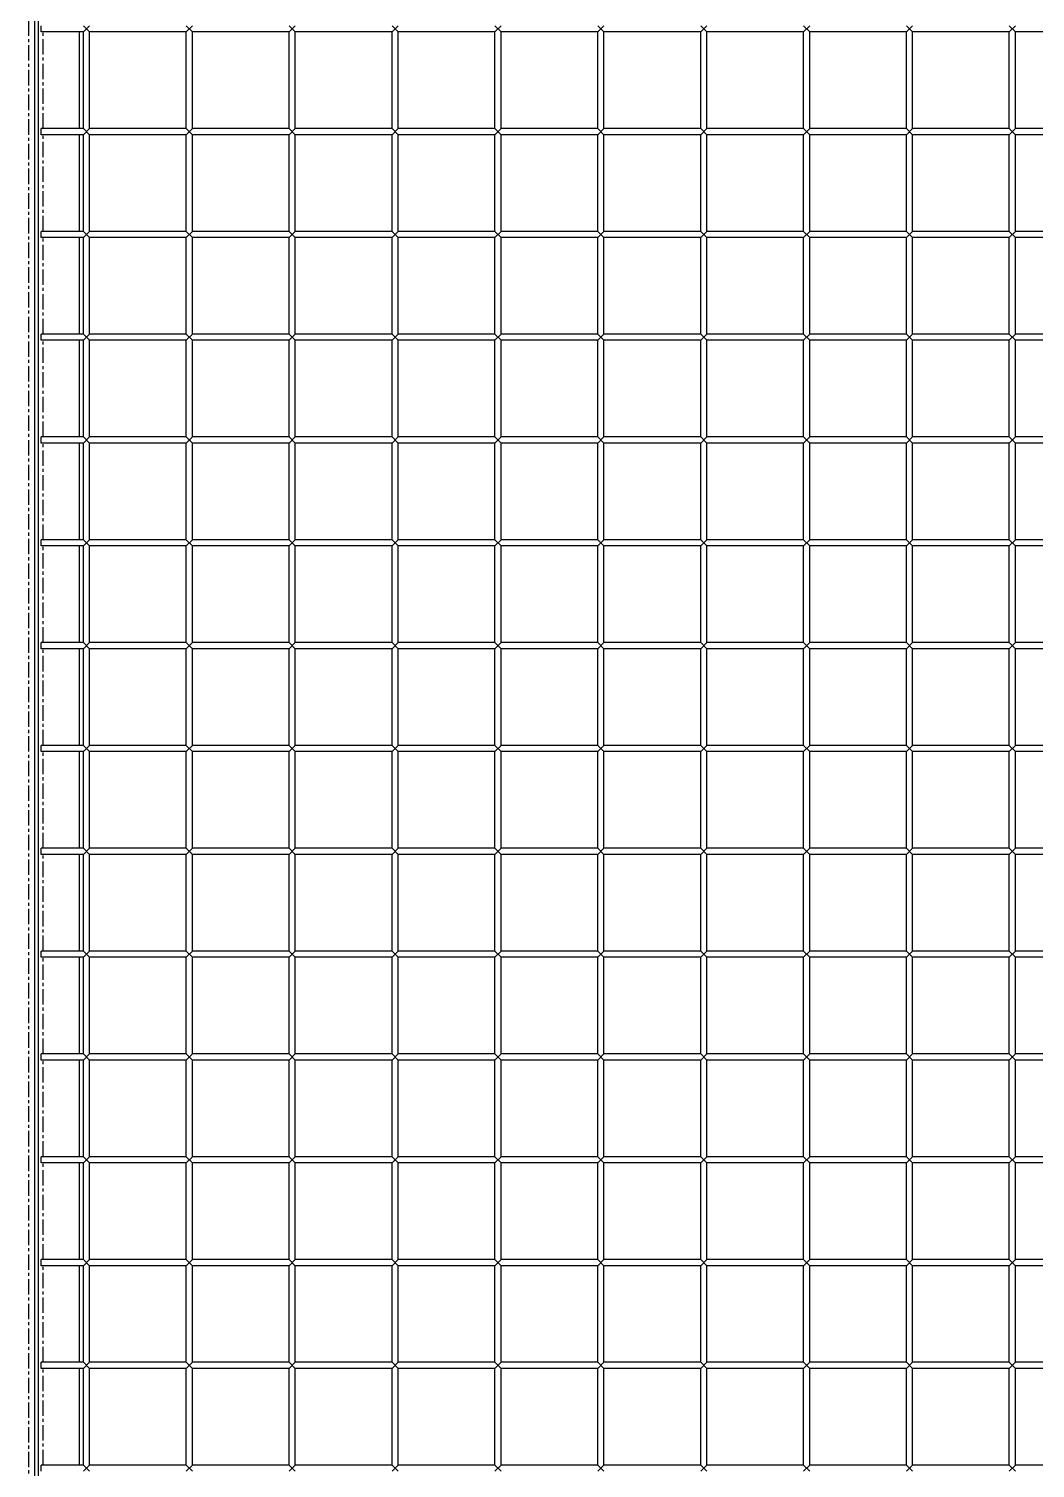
# Model space of a CAD drawing. Header units: millimetres. Extents: x -198529 to 244266, y -64 to 158464.
# Drawn here: x -169859 to -169370, y 120191 to 120891 of the extents above; entities that cross this region are included whole.
import ezdxf

# ---------------------------------------------------------------- set-up
doc = ezdxf.new("R2010")
doc.units = ezdxf.units.MM
doc.linetypes.add('CENTER', pattern=[12, 7.5, -1.5, 1.5, -1.5])
doc.layers.add('0-DCC', color=30, linetype='Continuous')

# ---------------------------------------------------------------- blocks, each defined once
blk = doc.blocks.new('DCC2850x2300(左)')
at = {"color": 0, "linetype": 'CENTER'}
for p, q in [((47987, -74478.48), (47987, -72178.48)), ((47994, -72903.48), (47994, -72856.48)), ((47994, -72953.48), (47994, -72906.48)), ((47994, -73003.48), (47994, -72956.48)), ((47994, -73053.48), (47994, -73006.48)), ((47994, -73103.48), (47994, -73056.48)), ((47994, -73153.48), (47994, -73106.48)), ((47994, -73203.48), (47994, -73156.48)), ((47994, -73253.48), (47994, -73206.48)), ((47994, -73303.48), (47994, -73256.48)), ((47994, -73353.48), (47994, -73306.48)), ((47994, -73403.48), (47994, -73356.48)), ((47994, -73453.48), (47994, -73406.48)), ((47994, -73503.48), (47994, -73456.48)), ((47994, -73553.48), (47994, -73506.48))]:
    blk.add_line(p, q, dxfattribs=at)
at = {"color": 0, "linetype": 'Continuous'}
for p, q in [((47990, -74478.48), (47990, -72178.48)), ((47991.5, -72230.88), (47991.5, -74426.08)), ((47993, -72856.48), (47993, -72853.48)), ((48013.5, -72856.48), (48016.5, -72853.48)), ((48016.5, -72856.48), (48013.5, -72853.48)), ((48063.5, -72856.48), (48066.5, -72853.48)), ((48066.5, -72856.48), (48063.5, -72853.48)), ((48113.5, -72856.48), (48116.5, -72853.48)), ((48116.5, -72856.48), (48113.5, -72853.48)), ((48163.5, -72856.48), (48166.5, -72853.48)), ((48166.5, -72856.48), (48163.5, -72853.48)), ((48213.5, -72856.48), (48216.5, -72853.48)), ((48216.5, -72856.48), (48213.5, -72853.48)), ((48263.5, -72856.48), (48266.5, -72853.48)), ((48266.5, -72856.48), (48263.5, -72853.48)), ((48313.5, -72856.48), (48316.5, -72853.48)), ((48316.5, -72856.48), (48313.5, -72853.48)), ((48363.5, -72856.48), (48366.5, -72853.48)), ((48366.5, -72856.48), (48363.5, -72853.48)), ((48413.5, -72856.48), (48416.5, -72853.48)), ((48416.5, -72856.48), (48413.5, -72853.48)), ((48463.5, -72856.48), (48466.5, -72853.48)), ((48466.5, -72856.48), (48463.5, -72853.48)), ((48013.5, -72856.48), (47993, -72856.48)), ((48011.5, -72856.48), (48011.5, -72903.48)), ((48013.5, -72903.48), (48013.5, -72856.48)), ((48016.5, -72903.48), (48016.5, -72856.48)), ((48063.5, -72856.48), (48016.5, -72856.48)), ((48063.5, -72903.48), (48063.5, -72856.48)), ((48066.5, -72903.48), (48066.5, -72856.48)), ((48113.5, -72856.48), (48066.5, -72856.48)), ((48113.5, -72903.48), (48113.5, -72856.48)), ((48116.5, -72903.48), (48116.5, -72856.48)), ((48163.5, -72856.48), (48116.5, -72856.48)), ((48163.5, -72903.48), (48163.5, -72856.48)), ((48166.5, -72903.48), (48166.5, -72856.48)), ((48213.5, -72856.48), (48166.5, -72856.48)), ((48213.5, -72903.48), (48213.5, -72856.48)), ((48216.5, -72903.48), (48216.5, -72856.48)), ((48263.5, -72856.48), (48216.5, -72856.48)), ((48263.5, -72903.48), (48263.5, -72856.48)), ((48266.5, -72903.48), (48266.5, -72856.48)), ((48313.5, -72856.48), (48266.5, -72856.48)), ((48313.5, -72903.48), (48313.5, -72856.48)), ((48316.5, -72903.48), (48316.5, -72856.48)), ((48363.5, -72856.48), (48316.5, -72856.48)), ((48363.5, -72903.48), (48363.5, -72856.48)), ((48366.5, -72903.48), (48366.5, -72856.48)), ((48413.5, -72856.48), (48366.5, -72856.48)), ((48413.5, -72903.48), (48413.5, -72856.48)), ((48416.5, -72903.48), (48416.5, -72856.48)), ((48463.5, -72856.48), (48416.5, -72856.48)), ((48463.5, -72903.48), (48463.5, -72856.48)), ((48466.5, -72903.48), (48466.5, -72856.48)), ((48513.5, -72856.48), (48466.5, -72856.48)), ((47993, -72906.48), (47993, -72903.48)), ((48013.5, -72903.48), (47993, -72903.48)), ((48013.5, -72906.48), (48016.5, -72903.48)), ((48016.5, -72906.48), (48013.5, -72903.48)), ((48063.5, -72903.48), (48016.5, -72903.48)), ((48063.5, -72906.48), (48066.5, -72903.48)), ((48066.5, -72906.48), (48063.5, -72903.48)), ((48113.5, -72903.48), (48066.5, -72903.48)), ((48113.5, -72906.48), (48116.5, -72903.48)), ((48116.5, -72906.48), (48113.5, -72903.48)), ((48163.5, -72903.48), (48116.5, -72903.48)), ((48163.5, -72906.48), (48166.5, -72903.48)), ((48166.5, -72906.48), (48163.5, -72903.48)), ((48213.5, -72903.48), (48166.5, -72903.48)), ((48213.5, -72906.48), (48216.5, -72903.48)), ((48216.5, -72906.48), (48213.5, -72903.48)), ((48263.5, -72903.48), (48216.5, -72903.48)), ((48263.5, -72906.48), (48266.5, -72903.48)), ((48266.5, -72906.48), (48263.5, -72903.48)), ((48313.5, -72903.48), (48266.5, -72903.48)), ((48313.5, -72906.48), (48316.5, -72903.48)), ((48316.5, -72906.48), (48313.5, -72903.48)), ((48363.5, -72903.48), (48316.5, -72903.48)), ((48363.5, -72906.48), (48366.5, -72903.48)), ((48366.5, -72906.48), (48363.5, -72903.48)), ((48413.5, -72903.48), (48366.5, -72903.48)), ((48413.5, -72906.48), (48416.5, -72903.48)), ((48416.5, -72906.48), (48413.5, -72903.48)), ((48463.5, -72903.48), (48416.5, -72903.48)), ((48463.5, -72906.48), (48466.5, -72903.48)), ((48466.5, -72906.48), (48463.5, -72903.48)), ((48513.5, -72903.48), (48466.5, -72903.48)), ((48013.5, -72906.48), (47993, -72906.48)), ((48011.5, -72906.48), (48011.5, -72953.48)), ((48013.5, -72953.48), (48013.5, -72906.48)), ((48016.5, -72953.48), (48016.5, -72906.48)), ((48063.5, -72906.48), (48016.5, -72906.48)), ((48063.5, -72953.48), (48063.5, -72906.48)), ((48066.5, -72953.48), (48066.5, -72906.48)), ((48113.5, -72906.48), (48066.5, -72906.48)), ((48113.5, -72953.48), (48113.5, -72906.48)), ((48116.5, -72953.48), (48116.5, -72906.48)), ((48163.5, -72906.48), (48116.5, -72906.48)), ((48163.5, -72953.48), (48163.5, -72906.48)), ((48166.5, -72953.48), (48166.5, -72906.48)), ((48213.5, -72906.48), (48166.5, -72906.48)), ((48213.5, -72953.48), (48213.5, -72906.48)), ((48216.5, -72953.48), (48216.5, -72906.48)), ((48263.5, -72906.48), (48216.5, -72906.48)), ((48263.5, -72953.48), (48263.5, -72906.48)), ((48266.5, -72953.48), (48266.5, -72906.48)), ((48313.5, -72906.48), (48266.5, -72906.48)), ((48313.5, -72953.48), (48313.5, -72906.48)), ((48316.5, -72953.48), (48316.5, -72906.48)), ((48363.5, -72906.48), (48316.5, -72906.48)), ((48363.5, -72953.48), (48363.5, -72906.48)), ((48366.5, -72953.48), (48366.5, -72906.48)), ((48413.5, -72906.48), (48366.5, -72906.48)), ((48413.5, -72953.48), (48413.5, -72906.48)), ((48416.5, -72953.48), (48416.5, -72906.48)), ((48463.5, -72906.48), (48416.5, -72906.48)), ((48463.5, -72953.48), (48463.5, -72906.48)), ((48466.5, -72953.48), (48466.5, -72906.48)), ((48513.5, -72906.48), (48466.5, -72906.48)), ((47993, -72956.48), (47993, -72953.48)), ((48013.5, -72953.48), (47993, -72953.48)), ((48013.5, -72956.48), (48016.5, -72953.48)), ((48016.5, -72956.48), (48013.5, -72953.48)), ((48063.5, -72953.48), (48016.5, -72953.48)), ((48063.5, -72956.48), (48066.5, -72953.48)), ((48066.5, -72956.48), (48063.5, -72953.48)), ((48113.5, -72953.48), (48066.5, -72953.48)), ((48113.5, -72956.48), (48116.5, -72953.48)), ((48116.5, -72956.48), (48113.5, -72953.48)), ((48163.5, -72953.48), (48116.5, -72953.48)), ((48163.5, -72956.48), (48166.5, -72953.48)), ((48166.5, -72956.48), (48163.5, -72953.48)), ((48213.5, -72953.48), (48166.5, -72953.48)), ((48213.5, -72956.48), (48216.5, -72953.48)), ((48216.5, -72956.48), (48213.5, -72953.48)), ((48263.5, -72953.48), (48216.5, -72953.48)), ((48263.5, -72956.48), (48266.5, -72953.48)), ((48266.5, -72956.48), (48263.5, -72953.48)), ((48313.5, -72953.48), (48266.5, -72953.48)), ((48313.5, -72956.48), (48316.5, -72953.48)), ((48316.5, -72956.48), (48313.5, -72953.48)), ((48363.5, -72953.48), (48316.5, -72953.48)), ((48363.5, -72956.48), (48366.5, -72953.48)), ((48366.5, -72956.48), (48363.5, -72953.48)), ((48413.5, -72953.48), (48366.5, -72953.48)), ((48413.5, -72956.48), (48416.5, -72953.48)), ((48416.5, -72956.48), (48413.5, -72953.48)), ((48463.5, -72953.48), (48416.5, -72953.48)), ((48463.5, -72956.48), (48466.5, -72953.48)), ((48466.5, -72956.48), (48463.5, -72953.48)), ((48513.5, -72953.48), (48466.5, -72953.48)), ((48013.5, -72956.48), (47993, -72956.48)), ((48011.5, -72956.48), (48011.5, -73003.48)), ((48013.5, -73003.48), (48013.5, -72956.48)), ((48016.5, -73003.48), (48016.5, -72956.48)), ((48063.5, -72956.48), (48016.5, -72956.48)), ((48063.5, -73003.48), (48063.5, -72956.48)), ((48066.5, -73003.48), (48066.5, -72956.48)), ((48113.5, -72956.48), (48066.5, -72956.48)), ((48113.5, -73003.48), (48113.5, -72956.48)), ((48116.5, -73003.48), (48116.5, -72956.48)), ((48163.5, -72956.48), (48116.5, -72956.48)), ((48163.5, -73003.48), (48163.5, -72956.48)), ((48166.5, -73003.48), (48166.5, -72956.48)), ((48213.5, -72956.48), (48166.5, -72956.48)), ((48213.5, -73003.48), (48213.5, -72956.48)), ((48216.5, -73003.48), (48216.5, -72956.48)), ((48263.5, -72956.48), (48216.5, -72956.48)), ((48263.5, -73003.48), (48263.5, -72956.48)), ((48266.5, -73003.48), (48266.5, -72956.48)), ((48313.5, -72956.48), (48266.5, -72956.48)), ((48313.5, -73003.48), (48313.5, -72956.48)), ((48316.5, -73003.48), (48316.5, -72956.48)), ((48363.5, -72956.48), (48316.5, -72956.48)), ((48363.5, -73003.48), (48363.5, -72956.48)), ((48366.5, -73003.48), (48366.5, -72956.48)), ((48413.5, -72956.48), (48366.5, -72956.48)), ((48413.5, -73003.48), (48413.5, -72956.48)), ((48416.5, -73003.48), (48416.5, -72956.48)), ((48463.5, -72956.48), (48416.5, -72956.48)), ((48463.5, -73003.48), (48463.5, -72956.48)), ((48466.5, -73003.48), (48466.5, -72956.48)), ((48513.5, -72956.48), (48466.5, -72956.48)), ((47993, -73006.48), (47993, -73003.48)), ((48013.5, -73003.48), (47993, -73003.48)), ((48013.5, -73006.48), (47993, -73006.48)), ((48011.5, -73006.48), (48011.5, -73053.48)), ((48013.5, -73006.48), (48016.5, -73003.48)), ((48016.5, -73006.48), (48013.5, -73003.48)), ((48013.5, -73053.48), (48013.5, -73006.48)), ((48063.5, -73003.48), (48016.5, -73003.48)), ((48016.5, -73053.48), (48016.5, -73006.48)), ((48063.5, -73006.48), (48016.5, -73006.48)), ((48063.5, -73006.48), (48066.5, -73003.48)), ((48066.5, -73006.48), (48063.5, -73003.48)), ((48063.5, -73053.48), (48063.5, -73006.48)), ((48113.5, -73003.48), (48066.5, -73003.48)), ((48066.5, -73053.48), (48066.5, -73006.48)), ((48113.5, -73006.48), (48066.5, -73006.48)), ((48113.5, -73006.48), (48116.5, -73003.48)), ((48116.5, -73006.48), (48113.5, -73003.48)), ((48113.5, -73053.48), (48113.5, -73006.48)), ((48163.5, -73003.48), (48116.5, -73003.48)), ((48116.5, -73053.48), (48116.5, -73006.48)), ((48163.5, -73006.48), (48116.5, -73006.48)), ((48163.5, -73006.48), (48166.5, -73003.48)), ((48166.5, -73006.48), (48163.5, -73003.48)), ((48163.5, -73053.48), (48163.5, -73006.48)), ((48213.5, -73003.48), (48166.5, -73003.48)), ((48166.5, -73053.48), (48166.5, -73006.48)), ((48213.5, -73006.48), (48166.5, -73006.48)), ((48213.5, -73006.48), (48216.5, -73003.48)), ((48216.5, -73006.48), (48213.5, -73003.48)), ((48213.5, -73053.48), (48213.5, -73006.48)), ((48263.5, -73003.48), (48216.5, -73003.48)), ((48216.5, -73053.48), (48216.5, -73006.48)), ((48263.5, -73006.48), (48216.5, -73006.48)), ((48263.5, -73006.48), (48266.5, -73003.48)), ((48266.5, -73006.48), (48263.5, -73003.48)), ((48263.5, -73053.48), (48263.5, -73006.48)), ((48313.5, -73003.48), (48266.5, -73003.48)), ((48266.5, -73053.48), (48266.5, -73006.48)), ((48313.5, -73006.48), (48266.5, -73006.48)), ((48313.5, -73006.48), (48316.5, -73003.48)), ((48316.5, -73006.48), (48313.5, -73003.48)), ((48313.5, -73053.48), (48313.5, -73006.48)), ((48363.5, -73003.48), (48316.5, -73003.48)), ((48316.5, -73053.48), (48316.5, -73006.48)), ((48363.5, -73006.48), (48316.5, -73006.48)), ((48363.5, -73006.48), (48366.5, -73003.48)), ((48366.5, -73006.48), (48363.5, -73003.48)), ((48363.5, -73053.48), (48363.5, -73006.48)), ((48413.5, -73003.48), (48366.5, -73003.48)), ((48366.5, -73053.48), (48366.5, -73006.48)), ((48413.5, -73006.48), (48366.5, -73006.48)), ((48413.5, -73006.48), (48416.5, -73003.48)), ((48416.5, -73006.48), (48413.5, -73003.48)), ((48413.5, -73053.48), (48413.5, -73006.48)), ((48463.5, -73003.48), (48416.5, -73003.48)), ((48416.5, -73053.48), (48416.5, -73006.48)), ((48463.5, -73006.48), (48416.5, -73006.48)), ((48463.5, -73006.48), (48466.5, -73003.48)), ((48466.5, -73006.48), (48463.5, -73003.48)), ((48463.5, -73053.48), (48463.5, -73006.48)), ((48513.5, -73003.48), (48466.5, -73003.48)), ((48466.5, -73053.48), (48466.5, -73006.48)), ((48513.5, -73006.48), (48466.5, -73006.48)), ((47993, -73056.48), (47993, -73053.48)), ((48013.5, -73053.48), (47993, -73053.48)), ((48013.5, -73056.48), (47993, -73056.48)), ((48011.5, -73056.48), (48011.5, -73103.48)), ((48013.5, -73056.48), (48016.5, -73053.48)), ((48016.5, -73056.48), (48013.5, -73053.48)), ((48013.5, -73103.48), (48013.5, -73056.48)), ((48063.5, -73053.48), (48016.5, -73053.48)), ((48016.5, -73103.48), (48016.5, -73056.48)), ((48063.5, -73056.48), (48016.5, -73056.48)), ((48063.5, -73056.48), (48066.5, -73053.48)), ((48066.5, -73056.48), (48063.5, -73053.48)), ((48063.5, -73103.48), (48063.5, -73056.48)), ((48113.5, -73053.48), (48066.5, -73053.48)), ((48066.5, -73103.48), (48066.5, -73056.48)), ((48113.5, -73056.48), (48066.5, -73056.48)), ((48113.5, -73056.48), (48116.5, -73053.48)), ((48116.5, -73056.48), (48113.5, -73053.48)), ((48113.5, -73103.48), (48113.5, -73056.48)), ((48163.5, -73053.48), (48116.5, -73053.48)), ((48116.5, -73103.48), (48116.5, -73056.48)), ((48163.5, -73056.48), (48116.5, -73056.48)), ((48163.5, -73056.48), (48166.5, -73053.48)), ((48166.5, -73056.48), (48163.5, -73053.48)), ((48163.5, -73103.48), (48163.5, -73056.48)), ((48213.5, -73053.48), (48166.5, -73053.48)), ((48166.5, -73103.48), (48166.5, -73056.48)), ((48213.5, -73056.48), (48166.5, -73056.48)), ((48213.5, -73056.48), (48216.5, -73053.48)), ((48216.5, -73056.48), (48213.5, -73053.48)), ((48213.5, -73103.48), (48213.5, -73056.48)), ((48263.5, -73053.48), (48216.5, -73053.48)), ((48216.5, -73103.48), (48216.5, -73056.48)), ((48263.5, -73056.48), (48216.5, -73056.48)), ((48263.5, -73056.48), (48266.5, -73053.48)), ((48266.5, -73056.48), (48263.5, -73053.48)), ((48263.5, -73103.48), (48263.5, -73056.48)), ((48313.5, -73053.48), (48266.5, -73053.48)), ((48266.5, -73103.48), (48266.5, -73056.48)), ((48313.5, -73056.48), (48266.5, -73056.48)), ((48313.5, -73056.48), (48316.5, -73053.48)), ((48316.5, -73056.48), (48313.5, -73053.48)), ((48313.5, -73103.48), (48313.5, -73056.48)), ((48363.5, -73053.48), (48316.5, -73053.48)), ((48316.5, -73103.48), (48316.5, -73056.48)), ((48363.5, -73056.48), (48316.5, -73056.48)), ((48363.5, -73056.48), (48366.5, -73053.48)), ((48366.5, -73056.48), (48363.5, -73053.48)), ((48363.5, -73103.48), (48363.5, -73056.48)), ((48413.5, -73053.48), (48366.5, -73053.48)), ((48366.5, -73103.48), (48366.5, -73056.48)), ((48413.5, -73056.48), (48366.5, -73056.48)), ((48413.5, -73056.48), (48416.5, -73053.48)), ((48416.5, -73056.48), (48413.5, -73053.48)), ((48413.5, -73103.48), (48413.5, -73056.48)), ((48463.5, -73053.48), (48416.5, -73053.48)), ((48416.5, -73103.48), (48416.5, -73056.48)), ((48463.5, -73056.48), (48416.5, -73056.48)), ((48463.5, -73056.48), (48466.5, -73053.48)), ((48466.5, -73056.48), (48463.5, -73053.48)), ((48463.5, -73103.48), (48463.5, -73056.48)), ((48513.5, -73053.48), (48466.5, -73053.48)), ((48466.5, -73103.48), (48466.5, -73056.48)), ((48513.5, -73056.48), (48466.5, -73056.48)), ((47993, -73106.48), (47993, -73103.48)), ((48013.5, -73103.48), (47993, -73103.48)), ((48013.5, -73106.48), (47993, -73106.48)), ((48011.5, -73106.48), (48011.5, -73153.48)), ((48013.5, -73106.48), (48016.5, -73103.48)), ((48016.5, -73106.48), (48013.5, -73103.48)), ((48013.5, -73153.48), (48013.5, -73106.48)), ((48063.5, -73103.48), (48016.5, -73103.48)), ((48016.5, -73153.48), (48016.5, -73106.48)), ((48063.5, -73106.48), (48016.5, -73106.48)), ((48063.5, -73106.48), (48066.5, -73103.48)), ((48066.5, -73106.48), (48063.5, -73103.48)), ((48063.5, -73153.48), (48063.5, -73106.48)), ((48113.5, -73103.48), (48066.5, -73103.48)), ((48066.5, -73153.48), (48066.5, -73106.48)), ((48113.5, -73106.48), (48066.5, -73106.48)), ((48113.5, -73106.48), (48116.5, -73103.48)), ((48116.5, -73106.48), (48113.5, -73103.48)), ((48113.5, -73153.48), (48113.5, -73106.48)), ((48163.5, -73103.48), (48116.5, -73103.48)), ((48116.5, -73153.48), (48116.5, -73106.48)), ((48163.5, -73106.48), (48116.5, -73106.48)), ((48163.5, -73106.48), (48166.5, -73103.48)), ((48166.5, -73106.48), (48163.5, -73103.48)), ((48163.5, -73153.48), (48163.5, -73106.48)), ((48213.5, -73103.48), (48166.5, -73103.48)), ((48166.5, -73153.48), (48166.5, -73106.48)), ((48213.5, -73106.48), (48166.5, -73106.48)), ((48213.5, -73106.48), (48216.5, -73103.48)), ((48216.5, -73106.48), (48213.5, -73103.48)), ((48213.5, -73153.48), (48213.5, -73106.48)), ((48263.5, -73103.48), (48216.5, -73103.48)), ((48216.5, -73153.48), (48216.5, -73106.48)), ((48263.5, -73106.48), (48216.5, -73106.48)), ((48263.5, -73106.48), (48266.5, -73103.48)), ((48266.5, -73106.48), (48263.5, -73103.48)), ((48263.5, -73153.48), (48263.5, -73106.48)), ((48313.5, -73103.48), (48266.5, -73103.48)), ((48266.5, -73153.48), (48266.5, -73106.48)), ((48313.5, -73106.48), (48266.5, -73106.48)), ((48313.5, -73106.48), (48316.5, -73103.48)), ((48316.5, -73106.48), (48313.5, -73103.48)), ((48313.5, -73153.48), (48313.5, -73106.48)), ((48363.5, -73103.48), (48316.5, -73103.48)), ((48316.5, -73153.48), (48316.5, -73106.48)), ((48363.5, -73106.48), (48316.5, -73106.48)), ((48363.5, -73106.48), (48366.5, -73103.48)), ((48366.5, -73106.48), (48363.5, -73103.48)), ((48363.5, -73153.48), (48363.5, -73106.48)), ((48413.5, -73103.48), (48366.5, -73103.48)), ((48366.5, -73153.48), (48366.5, -73106.48)), ((48413.5, -73106.48), (48366.5, -73106.48)), ((48413.5, -73106.48), (48416.5, -73103.48)), ((48416.5, -73106.48), (48413.5, -73103.48)), ((48413.5, -73153.48), (48413.5, -73106.48)), ((48463.5, -73103.48), (48416.5, -73103.48)), ((48416.5, -73153.48), (48416.5, -73106.48)), ((48463.5, -73106.48), (48416.5, -73106.48)), ((48463.5, -73106.48), (48466.5, -73103.48)), ((48466.5, -73106.48), (48463.5, -73103.48)), ((48463.5, -73153.48), (48463.5, -73106.48)), ((48513.5, -73103.48), (48466.5, -73103.48)), ((48466.5, -73153.48), (48466.5, -73106.48)), ((48513.5, -73106.48), (48466.5, -73106.48)), ((47993, -73156.48), (47993, -73153.48)), ((48013.5, -73153.48), (47993, -73153.48)), ((48013.5, -73156.48), (47993, -73156.48)), ((48011.5, -73156.48), (48011.5, -73203.48)), ((48013.5, -73156.48), (48016.5, -73153.48)), ((48016.5, -73156.48), (48013.5, -73153.48)), ((48013.5, -73203.48), (48013.5, -73156.48)), ((48063.5, -73153.48), (48016.5, -73153.48)), ((48016.5, -73203.48), (48016.5, -73156.48)), ((48063.5, -73156.48), (48016.5, -73156.48)), ((48063.5, -73156.48), (48066.5, -73153.48)), ((48066.5, -73156.48), (48063.5, -73153.48)), ((48063.5, -73203.48), (48063.5, -73156.48)), ((48113.5, -73153.48), (48066.5, -73153.48)), ((48066.5, -73203.48), (48066.5, -73156.48)), ((48113.5, -73156.48), (48066.5, -73156.48)), ((48113.5, -73156.48), (48116.5, -73153.48)), ((48116.5, -73156.48), (48113.5, -73153.48)), ((48113.5, -73203.48), (48113.5, -73156.48)), ((48163.5, -73153.48), (48116.5, -73153.48)), ((48116.5, -73203.48), (48116.5, -73156.48)), ((48163.5, -73156.48), (48116.5, -73156.48)), ((48163.5, -73156.48), (48166.5, -73153.48)), ((48166.5, -73156.48), (48163.5, -73153.48)), ((48163.5, -73203.48), (48163.5, -73156.48)), ((48213.5, -73153.48), (48166.5, -73153.48)), ((48166.5, -73203.48), (48166.5, -73156.48)), ((48213.5, -73156.48), (48166.5, -73156.48)), ((48213.5, -73156.48), (48216.5, -73153.48)), ((48216.5, -73156.48), (48213.5, -73153.48)), ((48213.5, -73203.48), (48213.5, -73156.48)), ((48263.5, -73153.48), (48216.5, -73153.48)), ((48216.5, -73203.48), (48216.5, -73156.48)), ((48263.5, -73156.48), (48216.5, -73156.48)), ((48263.5, -73156.48), (48266.5, -73153.48)), ((48266.5, -73156.48), (48263.5, -73153.48)), ((48263.5, -73203.48), (48263.5, -73156.48)), ((48313.5, -73153.48), (48266.5, -73153.48)), ((48266.5, -73203.48), (48266.5, -73156.48)), ((48313.5, -73156.48), (48266.5, -73156.48)), ((48313.5, -73156.48), (48316.5, -73153.48)), ((48316.5, -73156.48), (48313.5, -73153.48)), ((48313.5, -73203.48), (48313.5, -73156.48)), ((48363.5, -73153.48), (48316.5, -73153.48)), ((48316.5, -73203.48), (48316.5, -73156.48)), ((48363.5, -73156.48), (48316.5, -73156.48)), ((48363.5, -73156.48), (48366.5, -73153.48)), ((48366.5, -73156.48), (48363.5, -73153.48)), ((48363.5, -73203.48), (48363.5, -73156.48)), ((48413.5, -73153.48), (48366.5, -73153.48)), ((48366.5, -73203.48), (48366.5, -73156.48)), ((48413.5, -73156.48), (48366.5, -73156.48)), ((48413.5, -73156.48), (48416.5, -73153.48)), ((48416.5, -73156.48), (48413.5, -73153.48)), ((48413.5, -73203.48), (48413.5, -73156.48)), ((48463.5, -73153.48), (48416.5, -73153.48)), ((48416.5, -73203.48), (48416.5, -73156.48)), ((48463.5, -73156.48), (48416.5, -73156.48)), ((48463.5, -73156.48), (48466.5, -73153.48)), ((48466.5, -73156.48), (48463.5, -73153.48)), ((48463.5, -73203.48), (48463.5, -73156.48)), ((48513.5, -73153.48), (48466.5, -73153.48)), ((48466.5, -73203.48), (48466.5, -73156.48)), ((48513.5, -73156.48), (48466.5, -73156.48)), ((47993, -73206.48), (47993, -73203.48)), ((48013.5, -73203.48), (47993, -73203.48)), ((48013.5, -73206.48), (48016.5, -73203.48)), ((48016.5, -73206.48), (48013.5, -73203.48)), ((48063.5, -73203.48), (48016.5, -73203.48)), ((48063.5, -73206.48), (48066.5, -73203.48)), ((48066.5, -73206.48), (48063.5, -73203.48)), ((48113.5, -73203.48), (48066.5, -73203.48)), ((48113.5, -73206.48), (48116.5, -73203.48)), ((48116.5, -73206.48), (48113.5, -73203.48)), ((48163.5, -73203.48), (48116.5, -73203.48)), ((48163.5, -73206.48), (48166.5, -73203.48)), ((48166.5, -73206.48), (48163.5, -73203.48)), ((48213.5, -73203.48), (48166.5, -73203.48)), ((48213.5, -73206.48), (48216.5, -73203.48)), ((48216.5, -73206.48), (48213.5, -73203.48)), ((48263.5, -73203.48), (48216.5, -73203.48)), ((48263.5, -73206.48), (48266.5, -73203.48)), ((48266.5, -73206.48), (48263.5, -73203.48)), ((48313.5, -73203.48), (48266.5, -73203.48)), ((48313.5, -73206.48), (48316.5, -73203.48)), ((48316.5, -73206.48), (48313.5, -73203.48)), ((48363.5, -73203.48), (48316.5, -73203.48)), ((48363.5, -73206.48), (48366.5, -73203.48)), ((48366.5, -73206.48), (48363.5, -73203.48)), ((48413.5, -73203.48), (48366.5, -73203.48)), ((48413.5, -73206.48), (48416.5, -73203.48)), ((48416.5, -73206.48), (48413.5, -73203.48)), ((48463.5, -73203.48), (48416.5, -73203.48)), ((48463.5, -73206.48), (48466.5, -73203.48)), ((48466.5, -73206.48), (48463.5, -73203.48)), ((48513.5, -73203.48), (48466.5, -73203.48)), ((48013.5, -73206.48), (47993, -73206.48)), ((48011.5, -73206.48), (48011.5, -73253.48)), ((48013.5, -73253.48), (48013.5, -73206.48)), ((48016.5, -73253.48), (48016.5, -73206.48)), ((48063.5, -73206.48), (48016.5, -73206.48)), ((48063.5, -73253.48), (48063.5, -73206.48)), ((48066.5, -73253.48), (48066.5, -73206.48)), ((48113.5, -73206.48), (48066.5, -73206.48)), ((48113.5, -73253.48), (48113.5, -73206.48)), ((48116.5, -73253.48), (48116.5, -73206.48)), ((48163.5, -73206.48), (48116.5, -73206.48)), ((48163.5, -73253.48), (48163.5, -73206.48)), ((48166.5, -73253.48), (48166.5, -73206.48)), ((48213.5, -73206.48), (48166.5, -73206.48)), ((48213.5, -73253.48), (48213.5, -73206.48)), ((48216.5, -73253.48), (48216.5, -73206.48)), ((48263.5, -73206.48), (48216.5, -73206.48)), ((48263.5, -73253.48), (48263.5, -73206.48)), ((48266.5, -73253.48), (48266.5, -73206.48)), ((48313.5, -73206.48), (48266.5, -73206.48)), ((48313.5, -73253.48), (48313.5, -73206.48)), ((48316.5, -73253.48), (48316.5, -73206.48)), ((48363.5, -73206.48), (48316.5, -73206.48)), ((48363.5, -73253.48), (48363.5, -73206.48)), ((48366.5, -73253.48), (48366.5, -73206.48)), ((48413.5, -73206.48), (48366.5, -73206.48)), ((48413.5, -73253.48), (48413.5, -73206.48)), ((48416.5, -73253.48), (48416.5, -73206.48)), ((48463.5, -73206.48), (48416.5, -73206.48)), ((48463.5, -73253.48), (48463.5, -73206.48)), ((48466.5, -73253.48), (48466.5, -73206.48)), ((48513.5, -73206.48), (48466.5, -73206.48)), ((47993, -73256.48), (47993, -73253.48)), ((48013.5, -73253.48), (47993, -73253.48)), ((48013.5, -73256.48), (48016.5, -73253.48)), ((48016.5, -73256.48), (48013.5, -73253.48)), ((48063.5, -73253.48), (48016.5, -73253.48)), ((48063.5, -73256.48), (48066.5, -73253.48)), ((48066.5, -73256.48), (48063.5, -73253.48)), ((48113.5, -73253.48), (48066.5, -73253.48)), ((48113.5, -73256.48), (48116.5, -73253.48)), ((48116.5, -73256.48), (48113.5, -73253.48)), ((48163.5, -73253.48), (48116.5, -73253.48)), ((48163.5, -73256.48), (48166.5, -73253.48)), ((48166.5, -73256.48), (48163.5, -73253.48)), ((48213.5, -73253.48), (48166.5, -73253.48)), ((48213.5, -73256.48), (48216.5, -73253.48)), ((48216.5, -73256.48), (48213.5, -73253.48)), ((48263.5, -73253.48), (48216.5, -73253.48)), ((48263.5, -73256.48), (48266.5, -73253.48)), ((48266.5, -73256.48), (48263.5, -73253.48)), ((48313.5, -73253.48), (48266.5, -73253.48)), ((48313.5, -73256.48), (48316.5, -73253.48)), ((48316.5, -73256.48), (48313.5, -73253.48)), ((48363.5, -73253.48), (48316.5, -73253.48)), ((48363.5, -73256.48), (48366.5, -73253.48)), ((48366.5, -73256.48), (48363.5, -73253.48)), ((48413.5, -73253.48), (48366.5, -73253.48)), ((48413.5, -73256.48), (48416.5, -73253.48)), ((48416.5, -73256.48), (48413.5, -73253.48)), ((48463.5, -73253.48), (48416.5, -73253.48)), ((48463.5, -73256.48), (48466.5, -73253.48)), ((48466.5, -73256.48), (48463.5, -73253.48)), ((48513.5, -73253.48), (48466.5, -73253.48)), ((48013.5, -73256.48), (47993, -73256.48)), ((48011.5, -73256.48), (48011.5, -73303.48)), ((48013.5, -73303.48), (48013.5, -73256.48)), ((48016.5, -73303.48), (48016.5, -73256.48)), ((48063.5, -73256.48), (48016.5, -73256.48)), ((48063.5, -73303.48), (48063.5, -73256.48)), ((48066.5, -73303.48), (48066.5, -73256.48)), ((48113.5, -73256.48), (48066.5, -73256.48)), ((48113.5, -73303.48), (48113.5, -73256.48)), ((48116.5, -73303.48), (48116.5, -73256.48)), ((48163.5, -73256.48), (48116.5, -73256.48)), ((48163.5, -73303.48), (48163.5, -73256.48)), ((48166.5, -73303.48), (48166.5, -73256.48)), ((48213.5, -73256.48), (48166.5, -73256.48)), ((48213.5, -73303.48), (48213.5, -73256.48)), ((48216.5, -73303.48), (48216.5, -73256.48)), ((48263.5, -73256.48), (48216.5, -73256.48)), ((48263.5, -73303.48), (48263.5, -73256.48)), ((48266.5, -73303.48), (48266.5, -73256.48)), ((48313.5, -73256.48), (48266.5, -73256.48)), ((48313.5, -73303.48), (48313.5, -73256.48)), ((48316.5, -73303.48), (48316.5, -73256.48)), ((48363.5, -73256.48), (48316.5, -73256.48)), ((48363.5, -73303.48), (48363.5, -73256.48)), ((48366.5, -73303.48), (48366.5, -73256.48)), ((48413.5, -73256.48), (48366.5, -73256.48)), ((48413.5, -73303.48), (48413.5, -73256.48)), ((48416.5, -73303.48), (48416.5, -73256.48)), ((48463.5, -73256.48), (48416.5, -73256.48)), ((48463.5, -73303.48), (48463.5, -73256.48)), ((48466.5, -73303.48), (48466.5, -73256.48)), ((48513.5, -73256.48), (48466.5, -73256.48)), ((47993, -73306.48), (47993, -73303.48)), ((48013.5, -73303.48), (47993, -73303.48)), ((48013.5, -73306.48), (48016.5, -73303.48)), ((48016.5, -73306.48), (48013.5, -73303.48)), ((48063.5, -73303.48), (48016.5, -73303.48)), ((48063.5, -73306.48), (48066.5, -73303.48)), ((48066.5, -73306.48), (48063.5, -73303.48)), ((48113.5, -73303.48), (48066.5, -73303.48)), ((48113.5, -73306.48), (48116.5, -73303.48)), ((48116.5, -73306.48), (48113.5, -73303.48)), ((48163.5, -73303.48), (48116.5, -73303.48)), ((48163.5, -73306.48), (48166.5, -73303.48)), ((48166.5, -73306.48), (48163.5, -73303.48)), ((48213.5, -73303.48), (48166.5, -73303.48)), ((48213.5, -73306.48), (48216.5, -73303.48)), ((48216.5, -73306.48), (48213.5, -73303.48)), ((48263.5, -73303.48), (48216.5, -73303.48)), ((48263.5, -73306.48), (48266.5, -73303.48)), ((48266.5, -73306.48), (48263.5, -73303.48)), ((48313.5, -73303.48), (48266.5, -73303.48)), ((48313.5, -73306.48), (48316.5, -73303.48)), ((48316.5, -73306.48), (48313.5, -73303.48)), ((48363.5, -73303.48), (48316.5, -73303.48)), ((48363.5, -73306.48), (48366.5, -73303.48)), ((48366.5, -73306.48), (48363.5, -73303.48)), ((48413.5, -73303.48), (48366.5, -73303.48)), ((48413.5, -73306.48), (48416.5, -73303.48)), ((48416.5, -73306.48), (48413.5, -73303.48)), ((48463.5, -73303.48), (48416.5, -73303.48)), ((48463.5, -73306.48), (48466.5, -73303.48)), ((48466.5, -73306.48), (48463.5, -73303.48)), ((48513.5, -73303.48), (48466.5, -73303.48)), ((48013.5, -73306.48), (47993, -73306.48)), ((48011.5, -73306.48), (48011.5, -73353.48)), ((48013.5, -73353.48), (48013.5, -73306.48)), ((48016.5, -73353.48), (48016.5, -73306.48)), ((48063.5, -73306.48), (48016.5, -73306.48)), ((48063.5, -73353.48), (48063.5, -73306.48)), ((48066.5, -73353.48), (48066.5, -73306.48)), ((48113.5, -73306.48), (48066.5, -73306.48)), ((48113.5, -73353.48), (48113.5, -73306.48)), ((48116.5, -73353.48), (48116.5, -73306.48)), ((48163.5, -73306.48), (48116.5, -73306.48)), ((48163.5, -73353.48), (48163.5, -73306.48)), ((48166.5, -73353.48), (48166.5, -73306.48)), ((48213.5, -73306.48), (48166.5, -73306.48)), ((48213.5, -73353.48), (48213.5, -73306.48)), ((48216.5, -73353.48), (48216.5, -73306.48)), ((48263.5, -73306.48), (48216.5, -73306.48)), ((48263.5, -73353.48), (48263.5, -73306.48)), ((48266.5, -73353.48), (48266.5, -73306.48)), ((48313.5, -73306.48), (48266.5, -73306.48)), ((48313.5, -73353.48), (48313.5, -73306.48)), ((48316.5, -73353.48), (48316.5, -73306.48)), ((48363.5, -73306.48), (48316.5, -73306.48)), ((48363.5, -73353.48), (48363.5, -73306.48)), ((48366.5, -73353.48), (48366.5, -73306.48)), ((48413.5, -73306.48), (48366.5, -73306.48)), ((48413.5, -73353.48), (48413.5, -73306.48)), ((48416.5, -73353.48), (48416.5, -73306.48)), ((48463.5, -73306.48), (48416.5, -73306.48)), ((48463.5, -73353.48), (48463.5, -73306.48)), ((48466.5, -73353.48), (48466.5, -73306.48)), ((48513.5, -73306.48), (48466.5, -73306.48)), ((47993, -73356.48), (47993, -73353.48)), ((48013.5, -73353.48), (47993, -73353.48)), ((48013.5, -73356.48), (47993, -73356.48)), ((48011.5, -73356.48), (48011.5, -73403.48)), ((48013.5, -73356.48), (48016.5, -73353.48)), ((48016.5, -73356.48), (48013.5, -73353.48)), ((48013.5, -73403.48), (48013.5, -73356.48)), ((48063.5, -73353.48), (48016.5, -73353.48)), ((48016.5, -73403.48), (48016.5, -73356.48)), ((48063.5, -73356.48), (48016.5, -73356.48)), ((48066.5, -73356.48), (48063.5, -73353.48)), ((48063.5, -73356.48), (48066.5, -73353.48)), ((48063.5, -73403.48), (48063.5, -73356.48)), ((48113.5, -73353.48), (48066.5, -73353.48)), ((48066.5, -73403.48), (48066.5, -73356.48)), ((48113.5, -73356.48), (48066.5, -73356.48)), ((48113.5, -73356.48), (48116.5, -73353.48)), ((48116.5, -73356.48), (48113.5, -73353.48)), ((48113.5, -73403.48), (48113.5, -73356.48)), ((48163.5, -73353.48), (48116.5, -73353.48)), ((48116.5, -73403.48), (48116.5, -73356.48)), ((48163.5, -73356.48), (48116.5, -73356.48)), ((48163.5, -73356.48), (48166.5, -73353.48)), ((48166.5, -73356.48), (48163.5, -73353.48)), ((48163.5, -73403.48), (48163.5, -73356.48)), ((48213.5, -73353.48), (48166.5, -73353.48)), ((48166.5, -73403.48), (48166.5, -73356.48)), ((48213.5, -73356.48), (48166.5, -73356.48)), ((48213.5, -73356.48), (48216.5, -73353.48)), ((48216.5, -73356.48), (48213.5, -73353.48)), ((48213.5, -73403.48), (48213.5, -73356.48)), ((48263.5, -73353.48), (48216.5, -73353.48)), ((48216.5, -73403.48), (48216.5, -73356.48)), ((48263.5, -73356.48), (48216.5, -73356.48)), ((48266.5, -73356.48), (48263.5, -73353.48)), ((48263.5, -73356.48), (48266.5, -73353.48)), ((48263.5, -73403.48), (48263.5, -73356.48)), ((48313.5, -73353.48), (48266.5, -73353.48)), ((48266.5, -73403.48), (48266.5, -73356.48)), ((48313.5, -73356.48), (48266.5, -73356.48)), ((48313.5, -73356.48), (48316.5, -73353.48)), ((48316.5, -73356.48), (48313.5, -73353.48)), ((48313.5, -73403.48), (48313.5, -73356.48)), ((48363.5, -73353.48), (48316.5, -73353.48)), ((48316.5, -73403.48), (48316.5, -73356.48)), ((48363.5, -73356.48), (48316.5, -73356.48)), ((48363.5, -73356.48), (48366.5, -73353.48)), ((48366.5, -73356.48), (48363.5, -73353.48)), ((48363.5, -73403.48), (48363.5, -73356.48)), ((48413.5, -73353.48), (48366.5, -73353.48)), ((48366.5, -73403.48), (48366.5, -73356.48)), ((48413.5, -73356.48), (48366.5, -73356.48)), ((48413.5, -73356.48), (48416.5, -73353.48)), ((48416.5, -73356.48), (48413.5, -73353.48)), ((48413.5, -73403.48), (48413.5, -73356.48)), ((48463.5, -73353.48), (48416.5, -73353.48)), ((48416.5, -73403.48), (48416.5, -73356.48)), ((48463.5, -73356.48), (48416.5, -73356.48)), ((48466.5, -73356.48), (48463.5, -73353.48)), ((48463.5, -73356.48), (48466.5, -73353.48)), ((48463.5, -73403.48), (48463.5, -73356.48)), ((48513.5, -73353.48), (48466.5, -73353.48)), ((48466.5, -73403.48), (48466.5, -73356.48)), ((48513.5, -73356.48), (48466.5, -73356.48)), ((47993, -73406.48), (47993, -73403.48)), ((48013.5, -73403.48), (47993, -73403.48)), ((48013.5, -73406.48), (47993, -73406.48)), ((48011.5, -73406.48), (48011.5, -73453.48)), ((48016.5, -73406.48), (48013.5, -73403.48)), ((48013.5, -73406.48), (48016.5, -73403.48)), ((48013.5, -73453.48), (48013.5, -73406.48)), ((48063.5, -73403.48), (48016.5, -73403.48)), ((48016.5, -73453.48), (48016.5, -73406.48)), ((48063.5, -73406.48), (48016.5, -73406.48)), ((48066.5, -73406.48), (48063.5, -73403.48)), ((48063.5, -73406.48), (48066.5, -73403.48)), ((48063.5, -73453.48), (48063.5, -73406.48)), ((48113.5, -73403.48), (48066.5, -73403.48)), ((48066.5, -73453.48), (48066.5, -73406.48)), ((48113.5, -73406.48), (48066.5, -73406.48)), ((48116.5, -73406.48), (48113.5, -73403.48)), ((48113.5, -73406.48), (48116.5, -73403.48)), ((48113.5, -73453.48), (48113.5, -73406.48)), ((48163.5, -73403.48), (48116.5, -73403.48)), ((48116.5, -73453.48), (48116.5, -73406.48)), ((48163.5, -73406.48), (48116.5, -73406.48)), ((48163.5, -73406.48), (48166.5, -73403.48)), ((48166.5, -73406.48), (48163.5, -73403.48)), ((48163.5, -73453.48), (48163.5, -73406.48)), ((48213.5, -73403.48), (48166.5, -73403.48)), ((48166.5, -73453.48), (48166.5, -73406.48)), ((48213.5, -73406.48), (48166.5, -73406.48)), ((48216.5, -73406.48), (48213.5, -73403.48)), ((48213.5, -73406.48), (48216.5, -73403.48)), ((48213.5, -73453.48), (48213.5, -73406.48)), ((48263.5, -73403.48), (48216.5, -73403.48)), ((48216.5, -73453.48), (48216.5, -73406.48)), ((48263.5, -73406.48), (48216.5, -73406.48)), ((48266.5, -73406.48), (48263.5, -73403.48)), ((48263.5, -73406.48), (48266.5, -73403.48)), ((48263.5, -73453.48), (48263.5, -73406.48)), ((48313.5, -73403.48), (48266.5, -73403.48)), ((48266.5, -73453.48), (48266.5, -73406.48)), ((48313.5, -73406.48), (48266.5, -73406.48)), ((48316.5, -73406.48), (48313.5, -73403.48)), ((48313.5, -73406.48), (48316.5, -73403.48)), ((48313.5, -73453.48), (48313.5, -73406.48)), ((48363.5, -73403.48), (48316.5, -73403.48)), ((48316.5, -73453.48), (48316.5, -73406.48)), ((48363.5, -73406.48), (48316.5, -73406.48)), ((48363.5, -73406.48), (48366.5, -73403.48)), ((48366.5, -73406.48), (48363.5, -73403.48)), ((48363.5, -73453.48), (48363.5, -73406.48)), ((48413.5, -73403.48), (48366.5, -73403.48)), ((48366.5, -73453.48), (48366.5, -73406.48)), ((48413.5, -73406.48), (48366.5, -73406.48)), ((48416.5, -73406.48), (48413.5, -73403.48)), ((48413.5, -73406.48), (48416.5, -73403.48)), ((48413.5, -73453.48), (48413.5, -73406.48)), ((48463.5, -73403.48), (48416.5, -73403.48)), ((48416.5, -73453.48), (48416.5, -73406.48)), ((48463.5, -73406.48), (48416.5, -73406.48)), ((48463.5, -73403.48), (48466.5, -73406.48)), ((48463.5, -73406.48), (48466.5, -73403.48)), ((48463.5, -73453.48), (48463.5, -73406.48)), ((48513.5, -73403.48), (48466.5, -73403.48)), ((48466.5, -73453.48), (48466.5, -73406.48)), ((48513.5, -73406.48), (48466.5, -73406.48)), ((47993, -73456.48), (47993, -73453.48)), ((48013.5, -73453.48), (47993, -73453.48)), ((48013.5, -73456.48), (47993, -73456.48)), ((48011.5, -73456.48), (48011.5, -73503.48)), ((48016.5, -73456.48), (48013.5, -73453.48)), ((48013.5, -73456.48), (48016.5, -73453.48)), ((48013.5, -73503.48), (48013.5, -73456.48)), ((48063.5, -73453.48), (48016.5, -73453.48)), ((48016.5, -73503.48), (48016.5, -73456.48)), ((48063.5, -73456.48), (48016.5, -73456.48)), ((48066.5, -73456.48), (48063.5, -73453.48)), ((48063.5, -73456.48), (48066.5, -73453.48)), ((48063.5, -73503.48), (48063.5, -73456.48)), ((48113.5, -73453.48), (48066.5, -73453.48)), ((48066.5, -73503.48), (48066.5, -73456.48)), ((48113.5, -73456.48), (48066.5, -73456.48)), ((48116.5, -73456.48), (48113.5, -73453.48)), ((48113.5, -73456.48), (48116.5, -73453.48)), ((48113.5, -73503.48), (48113.5, -73456.48)), ((48163.5, -73453.48), (48116.5, -73453.48)), ((48116.5, -73503.48), (48116.5, -73456.48)), ((48163.5, -73456.48), (48116.5, -73456.48)), ((48166.5, -73456.48), (48163.5, -73453.48)), ((48163.5, -73456.48), (48166.5, -73453.48)), ((48163.5, -73503.48), (48163.5, -73456.48)), ((48213.5, -73453.48), (48166.5, -73453.48)), ((48166.5, -73503.48), (48166.5, -73456.48)), ((48213.5, -73456.48), (48166.5, -73456.48)), ((48216.5, -73456.48), (48213.5, -73453.48)), ((48213.5, -73456.48), (48216.5, -73453.48)), ((48213.5, -73503.48), (48213.5, -73456.48)), ((48263.5, -73453.48), (48216.5, -73453.48)), ((48216.5, -73503.48), (48216.5, -73456.48)), ((48263.5, -73456.48), (48216.5, -73456.48)), ((48266.5, -73456.48), (48263.5, -73453.48)), ((48263.5, -73456.48), (48266.5, -73453.48)), ((48263.5, -73503.48), (48263.5, -73456.48)), ((48313.5, -73453.48), (48266.5, -73453.48)), ((48266.5, -73503.48), (48266.5, -73456.48)), ((48313.5, -73456.48), (48266.5, -73456.48)), ((48316.5, -73456.48), (48313.5, -73453.48)), ((48313.5, -73456.48), (48316.5, -73453.48)), ((48313.5, -73503.48), (48313.5, -73456.48)), ((48363.5, -73453.48), (48316.5, -73453.48)), ((48316.5, -73503.48), (48316.5, -73456.48)), ((48363.5, -73456.48), (48316.5, -73456.48)), ((48366.5, -73456.48), (48363.5, -73453.48)), ((48363.5, -73456.48), (48366.5, -73453.48)), ((48363.5, -73503.48), (48363.5, -73456.48)), ((48413.5, -73453.48), (48366.5, -73453.48)), ((48366.5, -73503.48), (48366.5, -73456.48)), ((48413.5, -73456.48), (48366.5, -73456.48)), ((48413.5, -73453.48), (48416.5, -73456.48)), ((48413.5, -73456.48), (48416.5, -73453.48)), ((48413.5, -73503.48), (48413.5, -73456.48)), ((48463.5, -73453.48), (48416.5, -73453.48)), ((48416.5, -73503.48), (48416.5, -73456.48)), ((48463.5, -73456.48), (48416.5, -73456.48)), ((48463.5, -73453.48), (48466.5, -73456.48)), ((48463.5, -73456.48), (48466.5, -73453.48)), ((48463.5, -73503.48), (48463.5, -73456.48)), ((48513.5, -73453.48), (48466.5, -73453.48)), ((48466.5, -73503.48), (48466.5, -73456.48)), ((48513.5, -73456.48), (48466.5, -73456.48)), ((47993, -73506.48), (47993, -73503.48)), ((48013.5, -73503.48), (47993, -73503.48)), ((48013.5, -73506.48), (47993, -73506.48)), ((48011.5, -73506.48), (48011.5, -73553.48)), ((48016.5, -73506.48), (48013.5, -73503.48)), ((48013.5, -73506.48), (48016.5, -73503.48)), ((48013.5, -73553.48), (48013.5, -73506.48)), ((48063.5, -73503.48), (48016.5, -73503.48)), ((48016.5, -73553.48), (48016.5, -73506.48)), ((48063.5, -73506.48), (48016.5, -73506.48)), ((48066.5, -73506.48), (48063.5, -73503.48)), ((48063.5, -73506.48), (48066.5, -73503.48)), ((48063.5, -73553.48), (48063.5, -73506.48)), ((48113.5, -73503.48), (48066.5, -73503.48)), ((48066.5, -73553.48), (48066.5, -73506.48)), ((48113.5, -73506.48), (48066.5, -73506.48)), ((48116.5, -73506.48), (48113.5, -73503.48)), ((48113.5, -73506.48), (48116.5, -73503.48)), ((48113.5, -73553.48), (48113.5, -73506.48)), ((48163.5, -73503.48), (48116.5, -73503.48)), ((48116.5, -73553.48), (48116.5, -73506.48)), ((48163.5, -73506.48), (48116.5, -73506.48)), ((48166.5, -73506.48), (48163.5, -73503.48)), ((48163.5, -73506.48), (48166.5, -73503.48)), ((48163.5, -73553.48), (48163.5, -73506.48)), ((48213.5, -73503.48), (48166.5, -73503.48)), ((48166.5, -73553.48), (48166.5, -73506.48)), ((48213.5, -73506.48), (48166.5, -73506.48)), ((48216.5, -73506.48), (48213.5, -73503.48)), ((48213.5, -73506.48), (48216.5, -73503.48)), ((48213.5, -73553.48), (48213.5, -73506.48)), ((48263.5, -73503.48), (48216.5, -73503.48)), ((48216.5, -73553.48), (48216.5, -73506.48)), ((48263.5, -73506.48), (48216.5, -73506.48)), ((48266.5, -73506.48), (48263.5, -73503.48)), ((48263.5, -73506.48), (48266.5, -73503.48)), ((48263.5, -73553.48), (48263.5, -73506.48)), ((48313.5, -73503.48), (48266.5, -73503.48)), ((48266.5, -73553.48), (48266.5, -73506.48)), ((48313.5, -73506.48), (48266.5, -73506.48)), ((48316.5, -73506.48), (48313.5, -73503.48)), ((48313.5, -73506.48), (48316.5, -73503.48)), ((48313.5, -73553.48), (48313.5, -73506.48)), ((48363.5, -73503.48), (48316.5, -73503.48)), ((48316.5, -73553.48), (48316.5, -73506.48)), ((48363.5, -73506.48), (48316.5, -73506.48)), ((48363.5, -73503.48), (48366.5, -73506.48)), ((48363.5, -73506.48), (48366.5, -73503.48)), ((48363.5, -73553.48), (48363.5, -73506.48)), ((48413.5, -73503.48), (48366.5, -73503.48)), ((48366.5, -73553.48), (48366.5, -73506.48)), ((48413.5, -73506.48), (48366.5, -73506.48)), ((48413.5, -73503.48), (48416.5, -73506.48)), ((48413.5, -73506.48), (48416.5, -73503.48)), ((48413.5, -73553.48), (48413.5, -73506.48)), ((48463.5, -73503.48), (48416.5, -73503.48)), ((48416.5, -73553.48), (48416.5, -73506.48)), ((48463.5, -73506.48), (48416.5, -73506.48)), ((48463.5, -73503.48), (48466.5, -73506.48)), ((48463.5, -73506.48), (48466.5, -73503.48)), ((48463.5, -73553.48), (48463.5, -73506.48)), ((48513.5, -73503.48), (48466.5, -73503.48)), ((48466.5, -73553.48), (48466.5, -73506.48)), ((48513.5, -73506.48), (48466.5, -73506.48)), ((47993, -73556.48), (47993, -73553.48)), ((48013.5, -73553.48), (47993, -73553.48)), ((48016.5, -73556.48), (48013.5, -73553.48)), ((48013.5, -73556.48), (48016.5, -73553.48)), ((48063.5, -73553.48), (48016.5, -73553.48)), ((48066.5, -73556.48), (48063.5, -73553.48)), ((48063.5, -73556.48), (48066.5, -73553.48)), ((48113.5, -73553.48), (48066.5, -73553.48)), ((48116.5, -73556.48), (48113.5, -73553.48)), ((48113.5, -73556.48), (48116.5, -73553.48)), ((48163.5, -73553.48), (48116.5, -73553.48)), ((48166.5, -73556.48), (48163.5, -73553.48)), ((48163.5, -73556.48), (48166.5, -73553.48)), ((48213.5, -73553.48), (48166.5, -73553.48)), ((48216.5, -73556.48), (48213.5, -73553.48)), ((48213.5, -73556.48), (48216.5, -73553.48)), ((48263.5, -73553.48), (48216.5, -73553.48)), ((48266.5, -73556.48), (48263.5, -73553.48)), ((48263.5, -73556.48), (48266.5, -73553.48)), ((48313.5, -73553.48), (48266.5, -73553.48)), ((48313.5, -73553.48), (48316.5, -73556.48)), ((48313.5, -73556.48), (48316.5, -73553.48)), ((48363.5, -73553.48), (48316.5, -73553.48)), ((48363.5, -73553.48), (48366.5, -73556.48)), ((48363.5, -73556.48), (48366.5, -73553.48)), ((48413.5, -73553.48), (48366.5, -73553.48)), ((48413.5, -73553.48), (48416.5, -73556.48)), ((48413.5, -73556.48), (48416.5, -73553.48)), ((48463.5, -73553.48), (48416.5, -73553.48)), ((48463.5, -73553.48), (48466.5, -73556.48)), ((48463.5, -73556.48), (48466.5, -73553.48)), ((48513.5, -73553.48), (48466.5, -73553.48))]:
    blk.add_line(p, q, dxfattribs=at)

msp = doc.modelspace()

# ---------------------------------------------------------------- block references
at = {"layer": '0-DCC'}
msp.add_blockref('DCC2850x2300(左)', (-217846, 193745.49), dxfattribs=at)

doc.saveas('drawing.dxf')
